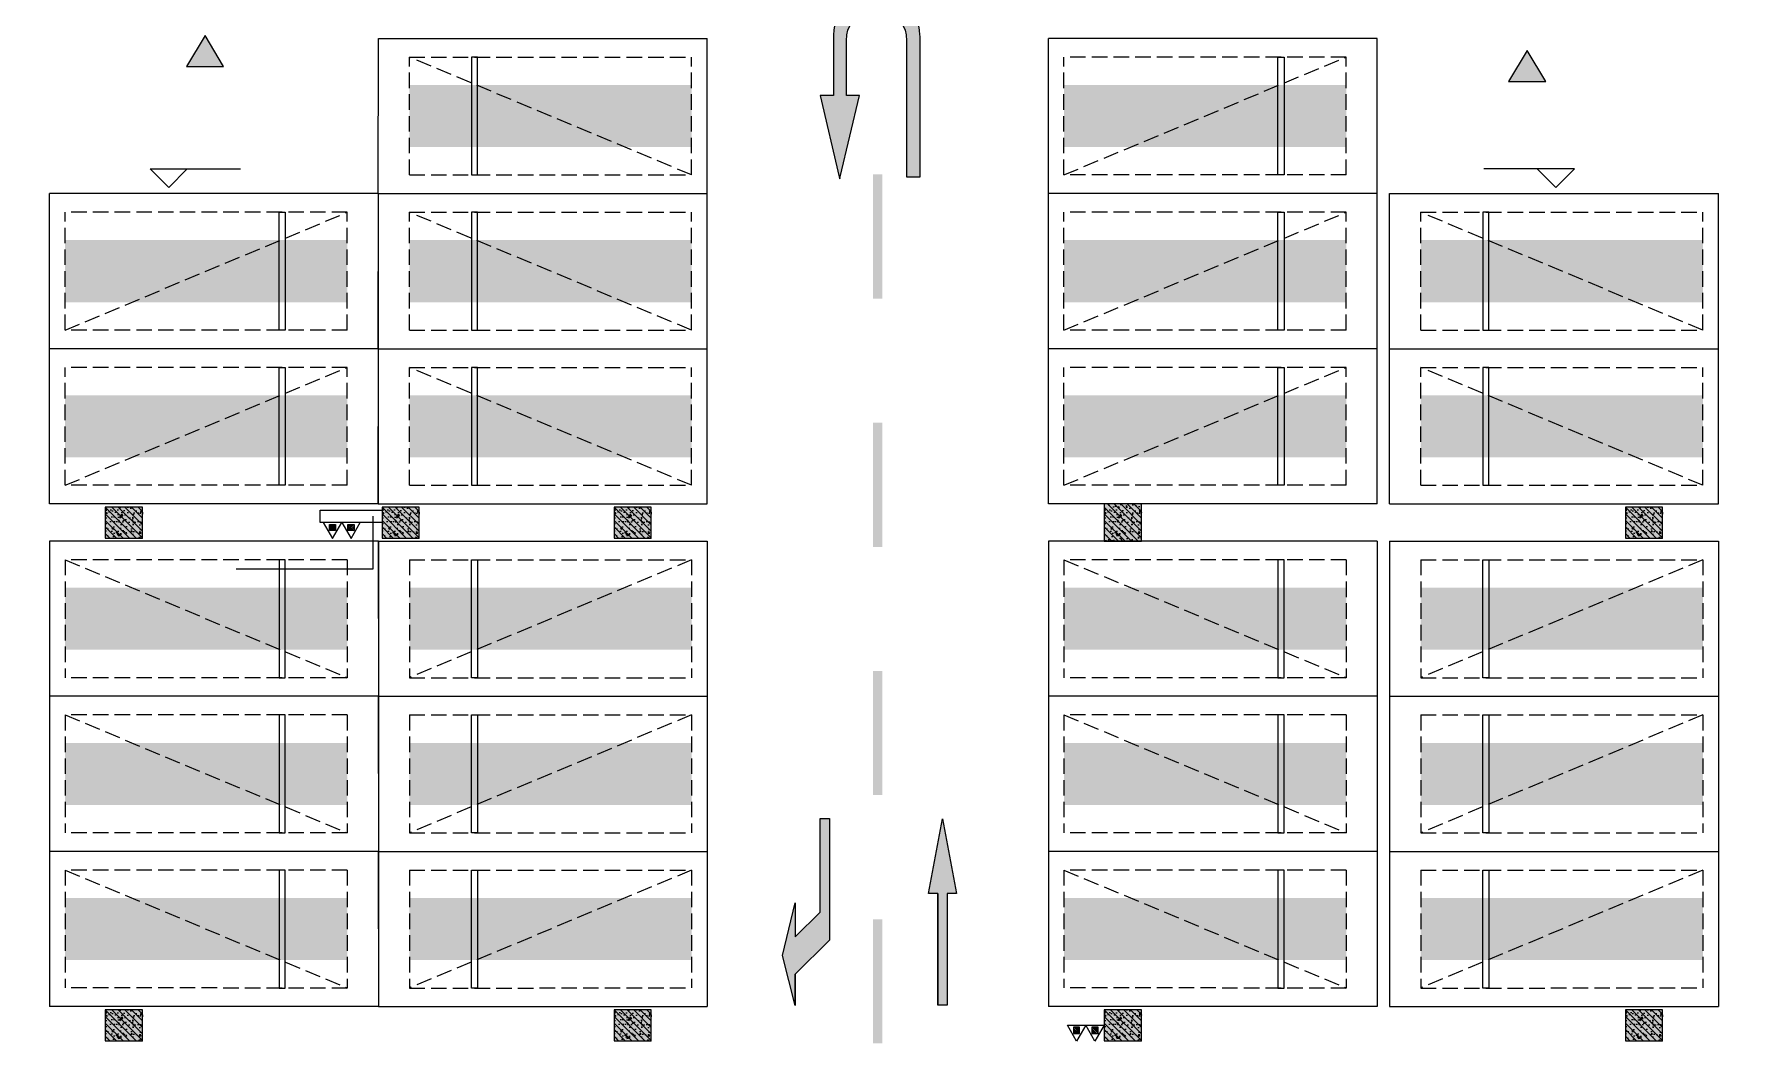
# Model space of a CAD drawing. Extents: x -1338203 to 1886333, y -783476 to 1038610.
# Drawn here: x 755307 to 782707, y 103583 to 119921 of the extents above; entities that cross this region are included whole.
import ezdxf

# ---------------------------------------------------------------- set-up
doc = ezdxf.new("R2010")
doc.units = 0
doc.header["$LTSCALE"] = 1000
doc.header["$MEASUREMENT"] = 0
doc.linetypes.add('A-001-平面B2$0$__DASH', pattern=[0.35, 0.25, -0.1])
for name, color, linetype in [('A-001-车位参照B1$0$A-001-车位参照B1$0$0A-P-PKNG-CAR(A)', 43, 'Continuous'), ('A-07-平面B1$0$0A-A-SYMB-ELEV', 150, 'Continuous'), ('A-FIRE', 7, 'Continuous'), ('p-a-regular', 5, 'Continuous'), ('S001地下一墙柱$0$S001地下一墙柱$0$0S-CC-LINE', 52, 'Continuous'), ('S001地下一墙柱$0$S001地下一墙柱$0$0S-CW-HATCH', 251, 'Continuous'), ('S001地下一墙柱$0$S001地下一墙柱$0$0S-CW-HATCH-UP', 251, 'Continuous'), ('中心线', 42, 'Continuous'), ('地面指向箭头', 7, 'Continuous'), ('负一层消火栓$0$0P-ACC-FH', 7, 'Continuous'), ('负一层消火栓$0$0P-DIM-FH', 3, 'Continuous'), ('负一层消火栓$0$0P-EQUIP-FH', 7, 'Continuous')]:
    doc.layers.add(name, color=color, linetype=linetype)

# ---------------------------------------------------------------- blocks, each defined once
blk = doc.blocks.new('S001地下一墙柱')
at = {"layer": 'S001地下一墙柱$0$S001地下一墙柱$0$0S-CW-HATCH'}
h = blk.add_hatch(color=256, dxfattribs=at)
h.dxf.hatch_style = 1
h.paths.add_polyline_path([(-9309, -195090), (-9309, -194590), (-9909, -194590), (-9909, -195090)])
h = blk.add_hatch(color=256, dxfattribs=at)
h.dxf.hatch_style = 1
h.paths.add_polyline_path([(-4849, -195090), (-4849, -194590), (-5449, -194590), (-5449, -195090)])
h = blk.add_hatch(color=256, dxfattribs=at)
h.dxf.hatch_style = 1
h.paths.add_polyline_path([(-1109, -195090), (-1109, -194590), (-1709, -194590), (-1709, -195090)])
h = blk.add_hatch(color=256, dxfattribs=at)
h.dxf.hatch_style = 1
h.paths.add_polyline_path([(6791, -195140), (6791, -194540), (6191, -194540), (6191, -195140)])
h = blk.add_hatch(color=256, dxfattribs=at)
h.dxf.hatch_style = 1
h.paths.add_polyline_path([(15191, -195090), (15191, -194590), (14591, -194590), (14591, -195090)])
h = blk.add_hatch(color=256, dxfattribs=at)
h.dxf.hatch_style = 1
h.paths.add_polyline_path([(-9309, -203190), (-9309, -202690), (-9909, -202690), (-9909, -203190)])
h = blk.add_hatch(color=256, dxfattribs=at)
h.dxf.hatch_style = 1
h.paths.add_polyline_path([(-1109, -203190), (-1109, -202690), (-1709, -202690), (-1709, -203190)])
h = blk.add_hatch(color=256, dxfattribs=at)
h.dxf.hatch_style = 1
h.paths.add_polyline_path([(6791, -203190), (6791, -202690), (6191, -202690), (6191, -203190)])
h = blk.add_hatch(color=256, dxfattribs=at)
h.dxf.hatch_style = 1
h.paths.add_polyline_path([(15191, -203190), (15191, -202690), (14591, -202690), (14591, -203190)])
at = {"layer": 'S001地下一墙柱$0$S001地下一墙柱$0$0S-CW-HATCH-UP'}
h = blk.add_hatch(dxfattribs=at)
h.set_pattern_fill('钢筋混凝土', color=256, scale=30, angle=-90)
h.set_pattern_definition([(315, (-357.156, -227400.73), (53.03301, 53.03301), []), (320, (-357.16, -227400.73), (-18.8256, -215.1781), [22.5, -247.5]), (265, (-357.16, -227400.73), (225.6576, 41.6254), [18, -198]), (10.4514, (-358.72, -227418.66), (206.8319, -173.5528), [19.122, -210.3426]), (316.1842, (-297.16, -227400.73), (-49.6557, -320.1723), [33.75, -371.25]), (6.6356, (-301.3, -227427.4), (292.2354, -280.3988), [28.683, -315.514]), (261.1842, (-297.16, -227400.73), (292.2356, -280.3986), [27, -297]), (291, (-312.16, -227430.73), (-120.7857, -179.0721), [22.5, -247.5]), (236, (-312.16, -227430.73), (217.545, -72.9946), [18, -198]), (341.4514, (-322.22, -227445.66), (96.7591, -252.0668), [19.122, -210.3426]), (307.5, (-357.156, -227400.73), (99.86816, -3.64796), [0, -195.6, 0, -201, 0, -198.75]), (277.5, (-357.16, -227400.73), (118.3235, -78.92086), [0, -114.6, 0, -191.1, 0, -75.75]), (237.5, (-357.156, -227333.83), (-6.76646, -160.14673), [0, -75, 0, -234, 0, -310.5]), (227.5, (-357.16, -227303.83), (30.0315, -174.95585), [0, -97.5, 0, -155.4, 0, -220.5])])
h.paths.add_polyline_path([(-9309, -195090), (-9309, -194590), (-9909, -194590), (-9909, -195090)])
h = blk.add_hatch(dxfattribs=at)
h.set_pattern_fill('钢筋混凝土', color=256, scale=30, angle=-90)
h.set_pattern_definition([(315, (4102.96, -227400.73), (53.03301, 53.03301), []), (320, (4102.96, -227400.73), (-18.8256, -215.1781), [22.5, -247.5]), (265, (4102.96, -227400.73), (225.6576, 41.6254), [18, -198]), (10.4514, (4101.4, -227418.66), (206.8319, -173.5528), [19.122, -210.3426]), (316.1842, (4162.96, -227400.73), (-49.6557, -320.1723), [33.75, -371.25]), (6.6356, (4158.82, -227427.4), (292.2354, -280.3988), [28.683, -315.514]), (261.1842, (4162.96, -227400.73), (292.2356, -280.3986), [27, -297]), (291, (4147.96, -227430.73), (-120.7857, -179.0721), [22.5, -247.5]), (236, (4147.96, -227430.73), (217.545, -72.9946), [18, -198]), (341.4514, (4137.9, -227445.66), (96.7591, -252.0668), [19.122, -210.3426]), (307.5, (4102.96, -227400.73), (99.86816, -3.64796), [0, -195.6, 0, -201, 0, -198.75]), (277.5, (4102.96, -227400.73), (118.3235, -78.92086), [0, -114.6, 0, -191.1, 0, -75.75]), (237.5, (4102.96, -227333.83), (-6.76646, -160.14673), [0, -75, 0, -234, 0, -310.5]), (227.5, (4102.96, -227303.83), (30.0315, -174.95585), [0, -97.5, 0, -155.4, 0, -220.5])])
h.paths.add_polyline_path([(-4849, -195090), (-4849, -194590), (-5449, -194590), (-5449, -195090)])
h = blk.add_hatch(dxfattribs=at)
h.set_pattern_fill('钢筋混凝土', color=256, scale=30, angle=-90)
h.set_pattern_definition([(315, (7842.844, -227400.73), (53.03301, 53.03301), []), (320, (7842.84, -227400.73), (-18.8256, -215.1781), [22.5, -247.5]), (265, (7842.84, -227400.73), (225.6576, 41.6254), [18, -198]), (10.4514, (7841.28, -227418.66), (206.8319, -173.5528), [19.122, -210.3426]), (316.1842, (7902.84, -227400.73), (-49.6557, -320.1723), [33.75, -371.25]), (6.6356, (7898.7, -227427.4), (292.2354, -280.3988), [28.683, -315.514]), (261.1842, (7902.84, -227400.73), (292.2356, -280.3986), [27, -297]), (291, (7887.84, -227430.73), (-120.7857, -179.0721), [22.5, -247.5]), (236, (7887.84, -227430.73), (217.545, -72.9946), [18, -198]), (341.4514, (7877.78, -227445.66), (96.7591, -252.0668), [19.122, -210.3426]), (307.5, (7842.844, -227400.73), (99.86816, -3.64796), [0, -195.6, 0, -201, 0, -198.75]), (277.5, (7842.84, -227400.73), (118.3235, -78.92086), [0, -114.6, 0, -191.1, 0, -75.75]), (237.5, (7842.844, -227333.83), (-6.76646, -160.14673), [0, -75, 0, -234, 0, -310.5]), (227.5, (7842.84, -227303.83), (30.0315, -174.95585), [0, -97.5, 0, -155.4, 0, -220.5])])
h.paths.add_polyline_path([(-1109, -195090), (-1109, -194590), (-1709, -194590), (-1709, -195090)])
h = blk.add_hatch(dxfattribs=at)
h.set_pattern_fill('钢筋混凝土', color=256, scale=30, angle=-90)
h.set_pattern_definition([(315, (15742.844, -227400.73), (53.03301, 53.03301), []), (320, (15742.84, -227400.73), (-18.8256, -215.1781), [22.5, -247.5]), (265, (15742.84, -227400.73), (225.6576, 41.6254), [18, -198]), (10.4514, (15741.28, -227418.66), (206.8319, -173.5528), [19.122, -210.3426]), (316.1842, (15802.84, -227400.73), (-49.6557, -320.1723), [33.75, -371.25]), (6.6356, (15798.7, -227427.4), (292.2354, -280.3988), [28.683, -315.514]), (261.1842, (15802.84, -227400.73), (292.2356, -280.3986), [27, -297]), (291, (15787.84, -227430.73), (-120.7857, -179.0721), [22.5, -247.5]), (236, (15787.84, -227430.73), (217.545, -72.9946), [18, -198]), (341.4514, (15777.78, -227445.66), (96.7591, -252.0668), [19.122, -210.3426]), (307.5, (15742.844, -227400.73), (99.86816, -3.64796), [0, -195.6, 0, -201, 0, -198.75]), (277.5, (15742.84, -227400.73), (118.3235, -78.92086), [0, -114.6, 0, -191.1, 0, -75.75]), (237.5, (15742.844, -227333.83), (-6.76646, -160.14673), [0, -75, 0, -234, 0, -310.5]), (227.5, (15742.84, -227303.83), (30.0315, -174.95585), [0, -97.5, 0, -155.4, 0, -220.5])])
h.paths.add_polyline_path([(6791, -195140), (6791, -194540), (6191, -194540), (6191, -195140)])
h = blk.add_hatch(dxfattribs=at)
h.set_pattern_fill('钢筋混凝土', color=256, scale=30, angle=-90)
h.set_pattern_definition([(315, (24142.966, -227400.73), (53.03301, 53.03301), []), (320, (24142.97, -227400.73), (-18.8256, -215.1781), [22.5, -247.5]), (265, (24142.97, -227400.73), (225.6576, 41.6254), [18, -198]), (10.4514, (24141.4, -227418.66), (206.8319, -173.5528), [19.122, -210.3426]), (316.1842, (24202.97, -227400.73), (-49.6557, -320.1723), [33.75, -371.25]), (6.6356, (24198.83, -227427.4), (292.2354, -280.3988), [28.683, -315.514]), (261.1842, (24202.97, -227400.73), (292.2356, -280.3986), [27, -297]), (291, (24187.97, -227430.73), (-120.7857, -179.0721), [22.5, -247.5]), (236, (24187.97, -227430.73), (217.545, -72.9946), [18, -198]), (341.4514, (24177.9, -227445.66), (96.7591, -252.0668), [19.122, -210.3426]), (307.5, (24142.966, -227400.73), (99.86816, -3.64796), [0, -195.6, 0, -201, 0, -198.75]), (277.5, (24142.97, -227400.73), (118.3235, -78.92086), [0, -114.6, 0, -191.1, 0, -75.75]), (237.5, (24142.966, -227333.83), (-6.76646, -160.14673), [0, -75, 0, -234, 0, -310.5]), (227.5, (24142.97, -227303.83), (30.0315, -174.95585), [0, -97.5, 0, -155.4, 0, -220.5])])
h.paths.add_polyline_path([(15191, -195090), (15191, -194590), (14591, -194590), (14591, -195090)])
h = blk.add_hatch(dxfattribs=at)
h.set_pattern_fill('钢筋混凝土', color=256, scale=30, angle=-90)
h.set_pattern_definition([(315, (-357.156, -235500.73), (53.03301, 53.03301), []), (320, (-357.16, -235500.73), (-18.8256, -215.1781), [22.5, -247.5]), (265, (-357.16, -235500.73), (225.6576, 41.6254), [18, -198]), (10.4514, (-358.72, -235518.66), (206.8319, -173.5528), [19.122, -210.3426]), (316.1842, (-297.16, -235500.73), (-49.6557, -320.1723), [33.75, -371.25]), (6.6356, (-301.3, -235527.4), (292.2354, -280.3988), [28.683, -315.514]), (261.1842, (-297.16, -235500.73), (292.2356, -280.3986), [27, -297]), (291, (-312.16, -235530.73), (-120.7857, -179.0721), [22.5, -247.5]), (236, (-312.16, -235530.73), (217.545, -72.9946), [18, -198]), (341.4514, (-322.22, -235545.66), (96.7591, -252.0668), [19.122, -210.3426]), (307.5, (-357.156, -235500.73), (99.86816, -3.64796), [0, -195.6, 0, -201, 0, -198.75]), (277.5, (-357.16, -235500.73), (118.3235, -78.92086), [0, -114.6, 0, -191.1, 0, -75.75]), (237.5, (-357.156, -235433.83), (-6.76646, -160.14673), [0, -75, 0, -234, 0, -310.5]), (227.5, (-357.16, -235403.83), (30.0315, -174.95585), [0, -97.5, 0, -155.4, 0, -220.5])])
h.paths.add_polyline_path([(-9309, -203190), (-9309, -202690), (-9909, -202690), (-9909, -203190)])
h = blk.add_hatch(dxfattribs=at)
h.set_pattern_fill('钢筋混凝土', color=256, scale=30, angle=-90)
h.set_pattern_definition([(315, (7842.844, -235500.73), (53.03301, 53.03301), []), (320, (7842.84, -235500.73), (-18.8256, -215.1781), [22.5, -247.5]), (265, (7842.84, -235500.73), (225.6576, 41.6254), [18, -198]), (10.4514, (7841.28, -235518.66), (206.8319, -173.5528), [19.122, -210.3426]), (316.1842, (7902.84, -235500.73), (-49.6557, -320.1723), [33.75, -371.25]), (6.6356, (7898.7, -235527.4), (292.2354, -280.3988), [28.683, -315.514]), (261.1842, (7902.84, -235500.73), (292.2356, -280.3986), [27, -297]), (291, (7887.84, -235530.73), (-120.7857, -179.0721), [22.5, -247.5]), (236, (7887.84, -235530.73), (217.545, -72.9946), [18, -198]), (341.4514, (7877.78, -235545.66), (96.7591, -252.0668), [19.122, -210.3426]), (307.5, (7842.844, -235500.73), (99.86816, -3.64796), [0, -195.6, 0, -201, 0, -198.75]), (277.5, (7842.84, -235500.73), (118.3235, -78.92086), [0, -114.6, 0, -191.1, 0, -75.75]), (237.5, (7842.844, -235433.83), (-6.76646, -160.14673), [0, -75, 0, -234, 0, -310.5]), (227.5, (7842.84, -235403.83), (30.0315, -174.95585), [0, -97.5, 0, -155.4, 0, -220.5])])
h.paths.add_polyline_path([(-1109, -203190), (-1109, -202690), (-1709, -202690), (-1709, -203190)])
h = blk.add_hatch(dxfattribs=at)
h.set_pattern_fill('钢筋混凝土', color=256, scale=30, angle=-90)
h.set_pattern_definition([(315, (15742.844, -235500.73), (53.03301, 53.03301), []), (320, (15742.84, -235500.73), (-18.8256, -215.1781), [22.5, -247.5]), (265, (15742.84, -235500.73), (225.6576, 41.6254), [18, -198]), (10.4514, (15741.28, -235518.66), (206.8319, -173.5528), [19.122, -210.3426]), (316.1842, (15802.84, -235500.73), (-49.6557, -320.1723), [33.75, -371.25]), (6.6356, (15798.7, -235527.4), (292.2354, -280.3988), [28.683, -315.514]), (261.1842, (15802.84, -235500.73), (292.2356, -280.3986), [27, -297]), (291, (15787.84, -235530.73), (-120.7857, -179.0721), [22.5, -247.5]), (236, (15787.84, -235530.73), (217.545, -72.9946), [18, -198]), (341.4514, (15777.78, -235545.66), (96.7591, -252.0668), [19.122, -210.3426]), (307.5, (15742.844, -235500.73), (99.86816, -3.64796), [0, -195.6, 0, -201, 0, -198.75]), (277.5, (15742.84, -235500.73), (118.3235, -78.92086), [0, -114.6, 0, -191.1, 0, -75.75]), (237.5, (15742.844, -235433.83), (-6.76646, -160.14673), [0, -75, 0, -234, 0, -310.5]), (227.5, (15742.84, -235403.83), (30.0315, -174.95585), [0, -97.5, 0, -155.4, 0, -220.5])])
h.paths.add_polyline_path([(6791, -203190), (6791, -202690), (6191, -202690), (6191, -203190)])
h = blk.add_hatch(dxfattribs=at)
h.set_pattern_fill('钢筋混凝土', color=256, scale=30, angle=-90)
h.set_pattern_definition([(315, (24142.966, -235500.73), (53.03301, 53.03301), []), (320, (24142.97, -235500.73), (-18.8256, -215.1781), [22.5, -247.5]), (265, (24142.97, -235500.73), (225.6576, 41.6254), [18, -198]), (10.4514, (24141.4, -235518.66), (206.8319, -173.5528), [19.122, -210.3426]), (316.1842, (24202.97, -235500.73), (-49.6557, -320.1723), [33.75, -371.25]), (6.6356, (24198.83, -235527.4), (292.2354, -280.3988), [28.683, -315.514]), (261.1842, (24202.97, -235500.73), (292.2356, -280.3986), [27, -297]), (291, (24187.97, -235530.73), (-120.7857, -179.0721), [22.5, -247.5]), (236, (24187.97, -235530.73), (217.545, -72.9946), [18, -198]), (341.4514, (24177.9, -235545.66), (96.7591, -252.0668), [19.122, -210.3426]), (307.5, (24142.966, -235500.73), (99.86816, -3.64796), [0, -195.6, 0, -201, 0, -198.75]), (277.5, (24142.97, -235500.73), (118.3235, -78.92086), [0, -114.6, 0, -191.1, 0, -75.75]), (237.5, (24142.966, -235433.83), (-6.76646, -160.14673), [0, -75, 0, -234, 0, -310.5]), (227.5, (24142.97, -235403.83), (30.0315, -174.95585), [0, -97.5, 0, -155.4, 0, -220.5])])
h.paths.add_polyline_path([(15191, -203190), (15191, -202690), (14591, -202690), (14591, -203190)])
at = {"layer": 'S001地下一墙柱$0$S001地下一墙柱$0$0S-CC-LINE'}
for points in [[(-9309, -195090), (-9309, -194590), (-9909, -194590), (-9909, -195090)], [(-4849, -195090), (-4849, -194590), (-5449, -194590), (-5449, -195090)], [(-1109, -195090), (-1109, -194590), (-1709, -194590), (-1709, -195090)], [(6791, -195140), (6791, -194540), (6191, -194540), (6191, -195140)], [(15191, -195090), (15191, -194590), (14591, -194590), (14591, -195090)], [(-9309, -203190), (-9309, -202690), (-9909, -202690), (-9909, -203190)], [(-1109, -203190), (-1109, -202690), (-1709, -202690), (-1709, -203190)], [(6791, -203190), (6791, -202690), (6191, -202690), (6191, -203190)], [(15191, -203190), (15191, -202690), (14591, -202690), (14591, -203190)]]:
    blk.add_lwpolyline(points, close=True, dxfattribs=at)
blk = doc.blocks.new('负一层消火栓$0$$TwtSys$00000546')
h = blk.add_hatch()
h.set_pattern_fill('ANSI31', color=256, scale=200, style=0)
h.set_pattern_definition([(45, (-38543.802, -6670.83), (-17.67767, 17.67767), [])])
h.paths.add_polyline_path([(-65, 174), (65, 174), (65, 44), (-65, 44)])
for points in [[(0, 344), (-198, 0), (198, 0)], [(-65, 174), (65, 174), (65, 44), (-65, 44)]]:
    blk.add_lwpolyline(points, close=True)
blk = doc.blocks.new('负一层消火栓')
at = {"layer": '负一层消火栓$0$0P-ACC-FH', "elevation": 0}
blk.add_lwpolyline([(-6448, -194840), (-6448, -194640), (-5448, -194640), (-5448, -194840)], close=True, dxfattribs=at)
at = {"layer": '负一层消火栓$0$0P-DIM-FH'}
for p, q in [((-5598, -194740), (-5598, -195590)), ((-5598, -195590), (-7801, -195590))]:
    blk.add_line(p, q, dxfattribs=at)
at = {"layer": '负一层消火栓$0$0P-EQUIP-FH', "yscale": 0.75, "zscale": 0.75, "rotation": 180}
for p, xscale in [((-6247, -194840, 800), 0.75), ((-5949, -194840, 800), 0.75), ((5745, -202940), -0.75), ((6042, -202940), -0.75)]:
    blk.add_blockref('负一层消火栓$0$$TwtSys$00000546', p, dxfattribs=dict(at, xscale=xscale))
blk = doc.blocks.new('左转或右转')
at = {"layer": '地面指向箭头'}
blk.add_hatch(color=251, dxfattribs=at).paths.add_polyline_path([(3221046, 2451667), (3221247, 2450864), (3221247, 2451366), (3221799, 2451918), (3221799, 2453874), (3221648, 2453874), (3221648, 2452369), (3221247, 2451968), (3221247, 2452519)])
at = {"layer": '地面指向箭头', "color": 251}
blk.add_lwpolyline([(3221247, 2450864), (3221046, 2451667), (3221247, 2452519), (3221247, 2451968), (3221648, 2452369), (3221648, 2453874), (3221799, 2453874), (3221799, 2451918), (3221247, 2451366), (3221247, 2450864), (3221247, 2451366)], dxfattribs=at)
blk = doc.blocks.new('JTDT')
at = {"layer": 'A-FIRE'}
h = blk.add_hatch(color=251, dxfattribs=at)
h.dxf.hatch_style = 1
h.paths.add_polyline_path([(189165, 82916), (189162, 82988), (189159, 82988), (189147, 83060), (189144, 83075), (189126, 83123), (189114, 83162), (189105, 83180), (189081, 83230), (189072, 83245), (189057, 83269), (189036, 83299), (189024, 83317), (189021, 83320), (189021, 83323), (188961, 83389), (188893, 83449), (188818, 83500), (188734, 83542), (188650, 83571), (188561, 83586), (188468, 83592), (188378, 83586), (188288, 83571), (188202, 83542), (188118, 83500), (188043, 83449), (187974, 83389), (187915, 83323), (187915, 83320), (187912, 83317), (187900, 83299), (187882, 83269), (187864, 83245), (187858, 83230), (187831, 83180), (187822, 83162), (187810, 83123), (187795, 83075), (187789, 83060), (187777, 82988), (187771, 82916), (187771, 82895), (187771, 82839), (187771, 81938), (187559, 81938), (187559, 81935), (187867, 80625), (187876, 80592), (187882, 80625), (188190, 81935), (187983, 81935), (187983, 81938), (187983, 82839), (187986, 82895), (187989, 82916), (188007, 82988), (188037, 83060), (188046, 83075), (188076, 83123), (188109, 83162), (188124, 83180), (188184, 83230), (188205, 83245), (188247, 83269), (188318, 83299), (188390, 83317), (188441, 83320), (188468, 83323), (188492, 83320), (188543, 83317), (188615, 83299), (188686, 83269), (188728, 83245), (188749, 83230), (188809, 83180), (188824, 83162), (188857, 83123), (188887, 83075), (188896, 83060), (188926, 82988), (188944, 82916), (188947, 82895), (188949, 82839), (188949, 80625), (189168, 80625), (189168, 82839), (189168, 82895)])
at = {"layer": '地面指向箭头', "color": 251, "linetype": 'Continuous'}
blk.add_lwpolyline([(189165, 82916), (189162, 82988), (189159, 82988), (189147, 83060), (189144, 83075), (189126, 83123), (189114, 83162), (189105, 83180), (189081, 83230), (189072, 83245), (189057, 83269), (189036, 83299), (189024, 83317), (189021, 83320), (189021, 83323), (188961, 83389), (188893, 83449), (188818, 83500), (188734, 83542), (188650, 83571), (188561, 83586), (188468, 83592), (188378, 83586), (188288, 83571), (188202, 83542), (188118, 83500), (188043, 83449), (187974, 83389), (187915, 83323), (187915, 83320), (187912, 83317), (187900, 83299), (187882, 83269), (187864, 83245), (187858, 83230), (187831, 83180), (187822, 83162), (187810, 83123), (187795, 83075), (187789, 83060), (187777, 82988), (187771, 82916), (187771, 82895), (187771, 82839), (187771, 81938), (187559, 81938), (187559, 81935), (187867, 80625), (187876, 80592), (187882, 80625), (188190, 81935), (187983, 81935), (187983, 81938), (187983, 82839), (187986, 82895), (187989, 82916), (188007, 82988), (188037, 83060), (188046, 83075), (188076, 83123), (188109, 83162), (188124, 83180), (188184, 83230), (188205, 83245), (188247, 83269), (188318, 83299), (188390, 83317), (188441, 83320), (188468, 83323), (188492, 83320), (188543, 83317), (188615, 83299), (188686, 83269), (188728, 83245), (188749, 83230), (188809, 83180), (188824, 83162), (188857, 83123), (188887, 83075), (188896, 83060), (188926, 82988), (188944, 82916), (188947, 82895), (188949, 82839), (188949, 80625), (189168, 80625), (189168, 82839), (189168, 82895), (189165, 82916)], dxfattribs=at)
blk = doc.blocks.new('直行')
at = {"layer": '地面指向箭头'}
blk.add_hatch(color=251, dxfattribs=at).paths.add_polyline_path([(-29241, 4059962), (-29466, 4058762), (-29316, 4058762), (-29316, 4056961), (-29166, 4056961), (-29166, 4058762), (-29016, 4058762)])
at = {"layer": '地面指向箭头', "color": 251}
blk.add_lwpolyline([(-29316, 4058762), (-29316, 4056961), (-29316, 4058762), (-29316, 4058762), (-29466, 4058762), (-29241, 4059962), (-29016, 4058762), (-29166, 4058762), (-29166, 4056961), (-29316, 4056961), (-29316, 4056961)], dxfattribs=at)
blk = doc.blocks.new('A$C9cb663f1')
at = {"layer": '中心线', "color": 251, "const_width": 150}
for points in [[(356260, -244104), (356260, -246104)], [(356260, -248104), (356260, -250104)], [(356260, -252104), (356260, -254104)], [(356260, -256104), (356260, -258104)]]:
    blk.add_lwpolyline(points, dxfattribs=at)
at = {"layer": '地面指向箭头', "color": 251}
for name, p in [('JTDT', (167773, -324768)), ('直行', (386543, -4314449))]:
    blk.add_blockref(name, p, dxfattribs=at)
at = {"layer": '地面指向箭头', "color": 251, "linetype": 'Continuous'}
blk.add_blockref('左转或右转', (-2866319, -2708357), dxfattribs=at)
blk = doc.blocks.new('A$C488321c4')
at = {"layer": '地面指向箭头'}
h = blk.add_hatch(color=251, dxfattribs=at)
h.dxf.hatch_style = 1
h.paths.add_polyline_path([(345717, -242366), (345417, -241866), (345117, -242366)])
h = blk.add_hatch(color=251, dxfattribs=at)
h.dxf.hatch_style = 1
h.paths.add_polyline_path([(367025, -242608), (366725, -242108), (366425, -242608)])
at = {"layer": '地面指向箭头', "color": 251, "flags": 128}
for points in [[(345717, -242366), (345417, -241866), (345117, -242366), (345717, -242366)], [(367025, -242608), (366725, -242108), (366425, -242608), (367025, -242608)]]:
    blk.add_lwpolyline(points, dxfattribs=at)
blk = doc.blocks.new('A$Cd3af7b6b')
at = {"layer": '地面指向箭头'}
h = blk.add_hatch(color=251, dxfattribs=at)
h.dxf.hatch_style = 1
h.paths.add_polyline_path([(345717, 178134), (345417, 178634), (345117, 178134)])
h = blk.add_hatch(color=251, dxfattribs=at)
h.dxf.hatch_style = 1
h.paths.add_polyline_path([(367025, 177892), (366725, 178392), (366425, 177892)])
at = {"layer": '地面指向箭头', "color": 251, "flags": 128}
for points in [[(345717, 178134), (345417, 178634), (345117, 178134), (345717, 178134)], [(367025, 177892), (366725, 178392), (366425, 177892), (367025, 177892)]]:
    blk.add_lwpolyline(points, dxfattribs=at)
blk = doc.blocks.new('A-001-车位参照B1$0$A-001-车位参照B1$0$A-001-车位参照B1$0$ddd')
for p, q in [((0, 2500), (5300, 2500)), ((0, 2500), (0, 0)), ((5300, 2500), (5300, 0)), ((0, 0), (5300, 0))]:
    blk.add_line(p, q)
at = {"linetype": 'A-001-平面B2$0$__DASH'}
for p, q in [((500, 2200), (500, 300)), ((500, 2200), (5050, 2200)), ((5050, 2200), (5050, 300)), ((500, 300), (5050, 300))]:
    blk.add_line(p, q, dxfattribs=at)
blk.add_lwpolyline([(5050, 2200), (500, 300)], dxfattribs=at)
blk.add_lwpolyline([(1500, 300), (1500, 2200), (1600, 2200), (1600, 300)], close=True)
at = {"layer": 'p-a-regular', "ltscale": 0.002, "const_width": 1000}
blk.add_lwpolyline([(500, 1250), (5050, 1250)], dxfattribs=at)
blk = doc.blocks.new('A-07-平面B1')
at = {"layer": 'A-07-平面B1$0$0A-A-SYMB-ELEV'}
for p, q in [((-529, -6193), (-829, -5893)), ((-829, -5893), (630, -5893)), ((-529, -6193), (-229, -5893)), ((22129, -5893), (20670, -5893)), ((21829, -6193), (21529, -5893)), ((21829, -6193), (22129, -5893))]:
    blk.add_line(p, q, dxfattribs=at)

msp = doc.modelspace()

# ---------------------------------------------------------------- block references
at = {"ltscale": 0.002}
for name, p in [('S001地下一墙柱', (766365.4, 306889.1)), ('负一层消火栓', (766365.4, 306889.1)), ('A$C488321c4', (412646.2, 361761.3)), ('A$C9cb663f1', (412646.2, 361761.3)), ('A$Cd3af7b6b', (412646.2, -58738.7)), ('A-07-平面B1', (758006.6, 123639.1))]:
    msp.add_blockref(name, p, dxfattribs=at)
at = {"layer": 'A-001-车位参照B1$0$A-001-车位参照B1$0$0A-P-PKNG-CAR(A)', "linetype": 'Continuous', "xscale": -1}
for p, rotation in [((760856.7, 119849.1), 179.9972764593919), ((760856.7, 117349.1), 179.9972764593919), ((777156.7, 117349.1), 179.9972764593919), ((760856.7, 114849.1), 179.9972764593919), ((777156.7, 114849.1), 179.9972764593919), ((760856.7, 109249.1), 359.9972764593919), ((776956.7, 109249.1), 359.9972764593919), ((760856.7, 106749.1), 359.9972764593919), ((776956.7, 106749.1), 359.9972764593919), ((760856.7, 104249.1), 359.9972764593919), ((776956.7, 104249.1), 359.9972764593919)]:
    msp.add_blockref('A-001-车位参照B1$0$A-001-车位参照B1$0$A-001-车位参照B1$0$ddd', p, dxfattribs=dict(at, rotation=rotation))
at = {"layer": 'A-001-车位参照B1$0$A-001-车位参照B1$0$0A-P-PKNG-CAR(A)', "linetype": 'Continuous'}
for p, rotation in [((776956.7, 119849.1), 180.0027235406079), ((760856.7, 117349.1), 180.0027235406079), ((776956.7, 117349.1), 180.0027235406079), ((760856.7, 114849.1), 180.0027235406079), ((776956.7, 114849.1), 180.0027235406079), ((760856.7, 109249.1), 0.002723540608075587), ((777156.7, 109249.1), 0.002723540608023906), ((760856.7, 106749.1), 0.002723540608075587), ((777156.7, 106749.1), 0.002723540608023906), ((760856.7, 104249.1), 0.002723540608075587), ((777156.7, 104249.1), 0.002723540608023906)]:
    msp.add_blockref('A-001-车位参照B1$0$A-001-车位参照B1$0$A-001-车位参照B1$0$ddd', p, dxfattribs=dict(at, rotation=rotation))

doc.saveas('drawing.dxf')
